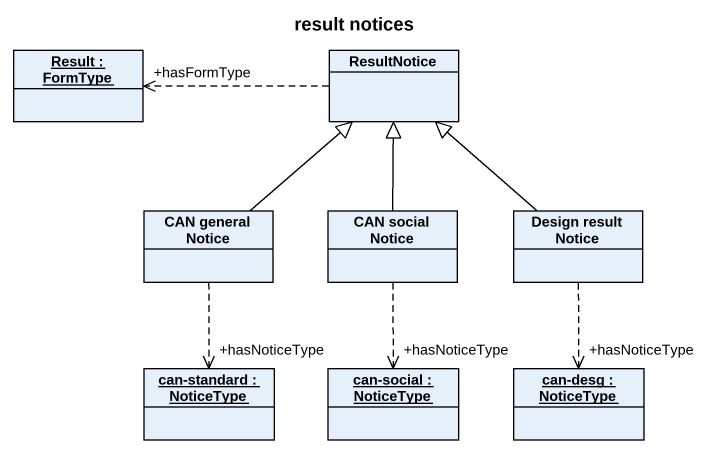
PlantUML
@startuml
title result notices
hide circle
hide empty members
object "Result : FormType" as Result
class ResultNotice
class "CAN general Notice" as CAN_general_Notice
class "CAN social Notice" as CAN_social_Notice
class "Design result Notice" as Design_result_Notice
object "can-standard : NoticeType" as can_standard
object "can-social : NoticeType" as can_social
object "can-desg : NoticeType" as can_desg
ResultNotice .left.> "+hasFormType" Result
CAN_general_Notice -up-|> ResultNotice
CAN_general_Notice ..> "+hasNoticeType" can_standard
CAN_social_Notice -up-|> ResultNotice
CAN_social_Notice ..> "+hasNoticeType" can_social
Design_result_Notice -up-|> ResultNotice
Design_result_Notice ..> "+hasNoticeType" can_desg
@enduml
